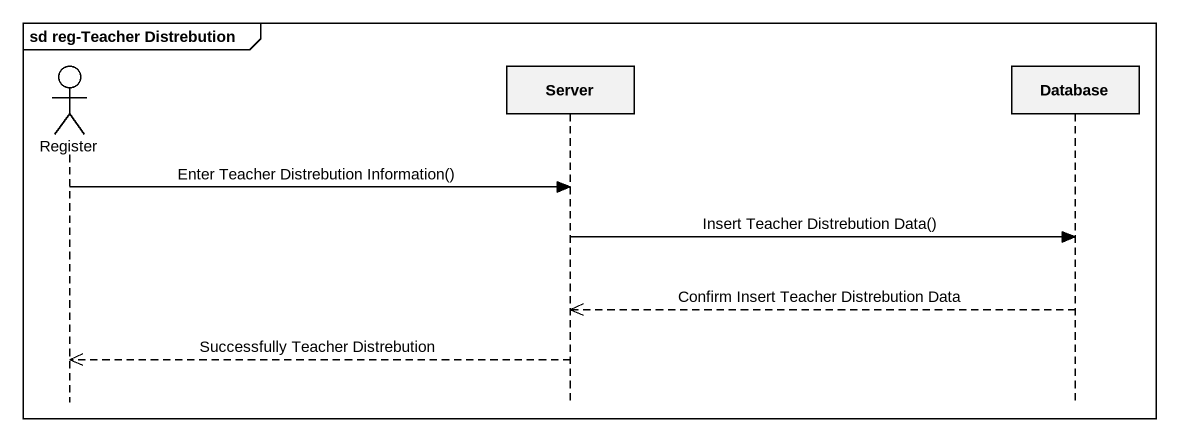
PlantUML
@startuml
mainframe sd reg-Teacher Distrebution
hide footbox
actor Register
participant Server
participant "Database" as Database_

Register -> Server : Enter Teacher Distrebution Information()
Server -> Database_ : Insert Teacher Distrebution Data()
Database_ -->> Server : Confirm Insert Teacher Distrebution Data
Server -->> Register : Successfully Teacher Distrebution
@enduml
